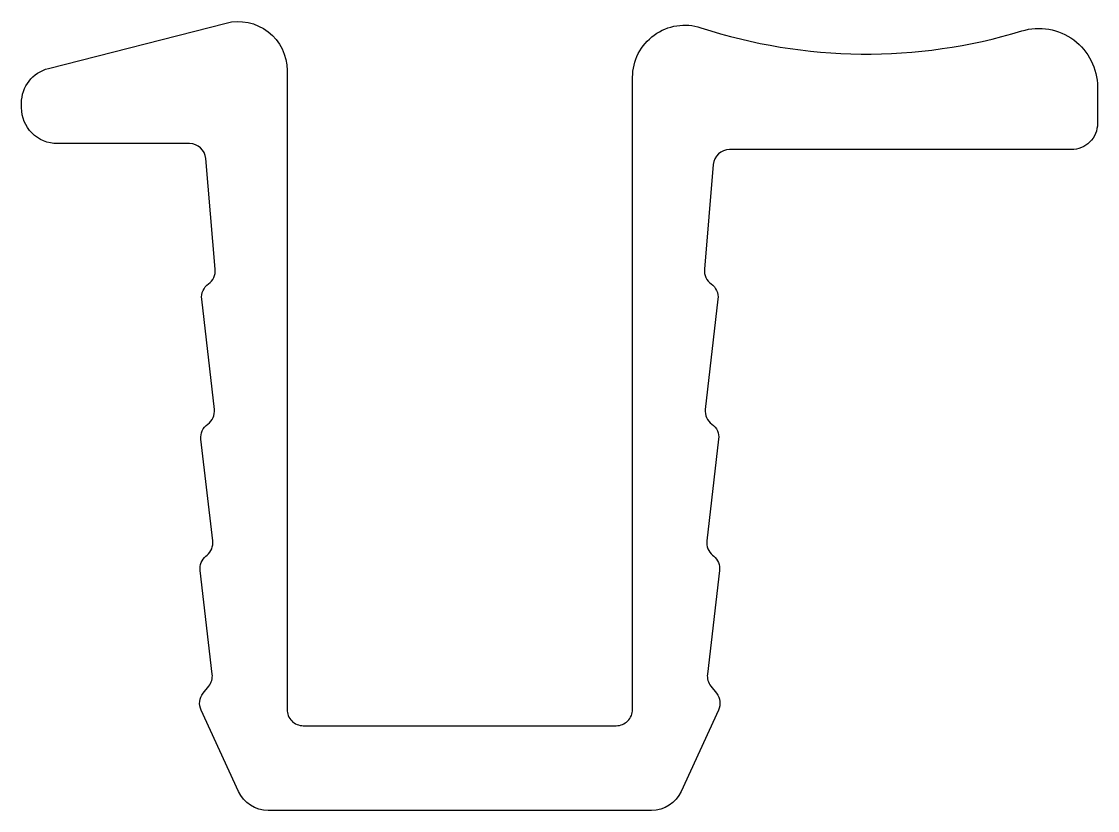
# Model space of a CAD drawing. Extents: x 604.6 to 621.1, y 465.1 to 477.2.
import ezdxf

# ---------------------------------------------------------------- set-up
doc = ezdxf.new("R2010")
doc.units = 0
doc.layers.get('0').update_dxf_attribs({"linetype": 'CONTINUOUS'})

msp = doc.modelspace()

# ---------------------------------------------------------------- linework, layer by layer
msp.add_lwpolyline([(607.357, 466.657, -0.28208), (607.388, 466.917), (607.475, 467.026, 0.198767), (607.527, 467.21), (607.343, 468.799, -0.250646), (607.43, 469.018), (607.448, 469.034, 0.250646), (607.535, 469.253), (607.354, 470.812, -0.273244), (607.458, 471.044, 0.264963), (607.562, 471.269), (607.366, 472.96, -0.273244), (607.469, 473.193, 0.264963), (607.573, 473.417), (607.429, 475.116, 0.389673), (607.18, 475.345), (605.152, 475.345, -0.414214), (604.602, 475.895), (604.602, 475.965, -0.34274), (605.016, 476.498), (607.739, 477.193, -0.489492), (608.674, 476.466), (608.674, 466.669, 0.414214), (608.924, 466.419), (613.724, 466.419, 0.414214), (613.974, 466.669), (613.974, 476.361, -0.510012), (615.023, 477.121, 0.153997), (619.942, 477.072, -0.503659), (621.104, 476.211), (621.104, 475.652, -0.414214), (620.704, 475.252), (615.461, 475.252, 0.389673), (615.212, 475.023), (615.076, 473.417, 0.264963), (615.18, 473.193, -0.273244), (615.283, 472.96), (615.087, 471.269, 0.264963), (615.191, 471.044, -0.273244), (615.294, 470.812), (615.114, 469.253, 0.250646), (615.2, 469.034), (615.219, 469.018, -0.250646), (615.306, 468.799), (615.122, 467.21, 0.198767), (615.174, 467.026), (615.26, 466.917, -0.28208), (615.292, 466.657), (614.719, 465.411, -0.293109), (614.265, 465.119), (608.384, 465.119, -0.293109), (607.929, 465.411)], format="xyb", close=True)

doc.saveas('drawing.dxf')
